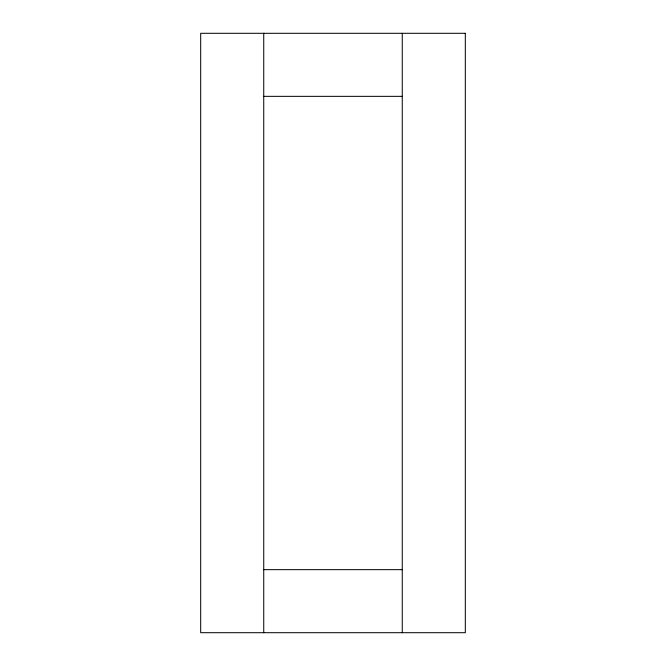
<?xml version="1.0" encoding="UTF-8"?>
<svg xmlns="http://www.w3.org/2000/svg" width="666" height="666" viewBox="0 0 666 666"><rect width="100%" height="100%" fill="white"/><g stroke="black" fill="none" stroke-linecap="round" stroke-linejoin="round"><path stroke-width="1" d="M263.736 96.345L402.264 96.345M263.736 569.655L402.264 569.655M402.264 33.3L402.264 632.7M263.736 33.3L263.736 632.7M465.309 33.3L200.691 33.3L200.691 632.7L465.309 632.7L465.309 33.3"/></g></svg>
